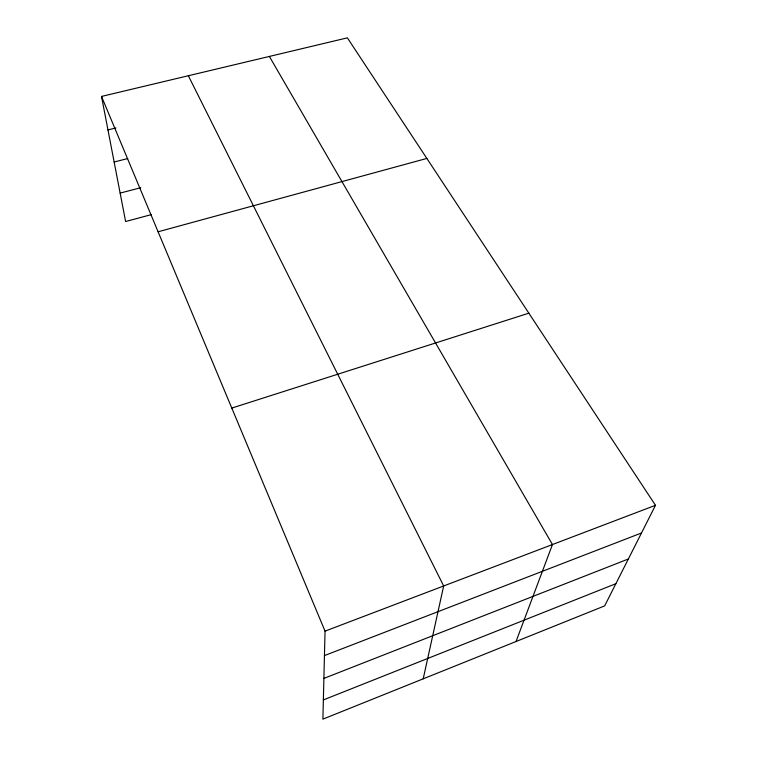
<?xml version="1.0" encoding="UTF-8"?>
<svg xmlns="http://www.w3.org/2000/svg" width="757" height="757" viewBox="0 0 757 757"><rect width="100%" height="100%" fill="white"/><g stroke="black" fill="none" stroke-linecap="round" stroke-linejoin="round"><path stroke-width="1.14" d="M101.514 96.432L325.046 631.139L322.889 719.15L604.654 605.893L655.486 505.307L347.368 37.85L101.514 96.432L125.615 221.517L151.523 214.562M423.21 678.83L443.668 585.975L188.342 75.738M516.028 641.52L552.449 544.538L269.369 56.434M323.362 699.922L615.867 583.704M323.892 678.395L628.357 558.988M324.45 655.581L641.501 532.985M325.046 631.139L655.486 505.307M231.803 408.08L528.84 313.171M158.099 231.784L426.844 158.431M120.136 193.101L140.726 187.708M114.146 162.007L127.725 158.554M107.967 129.911L115.925 127.952"/></g></svg>
